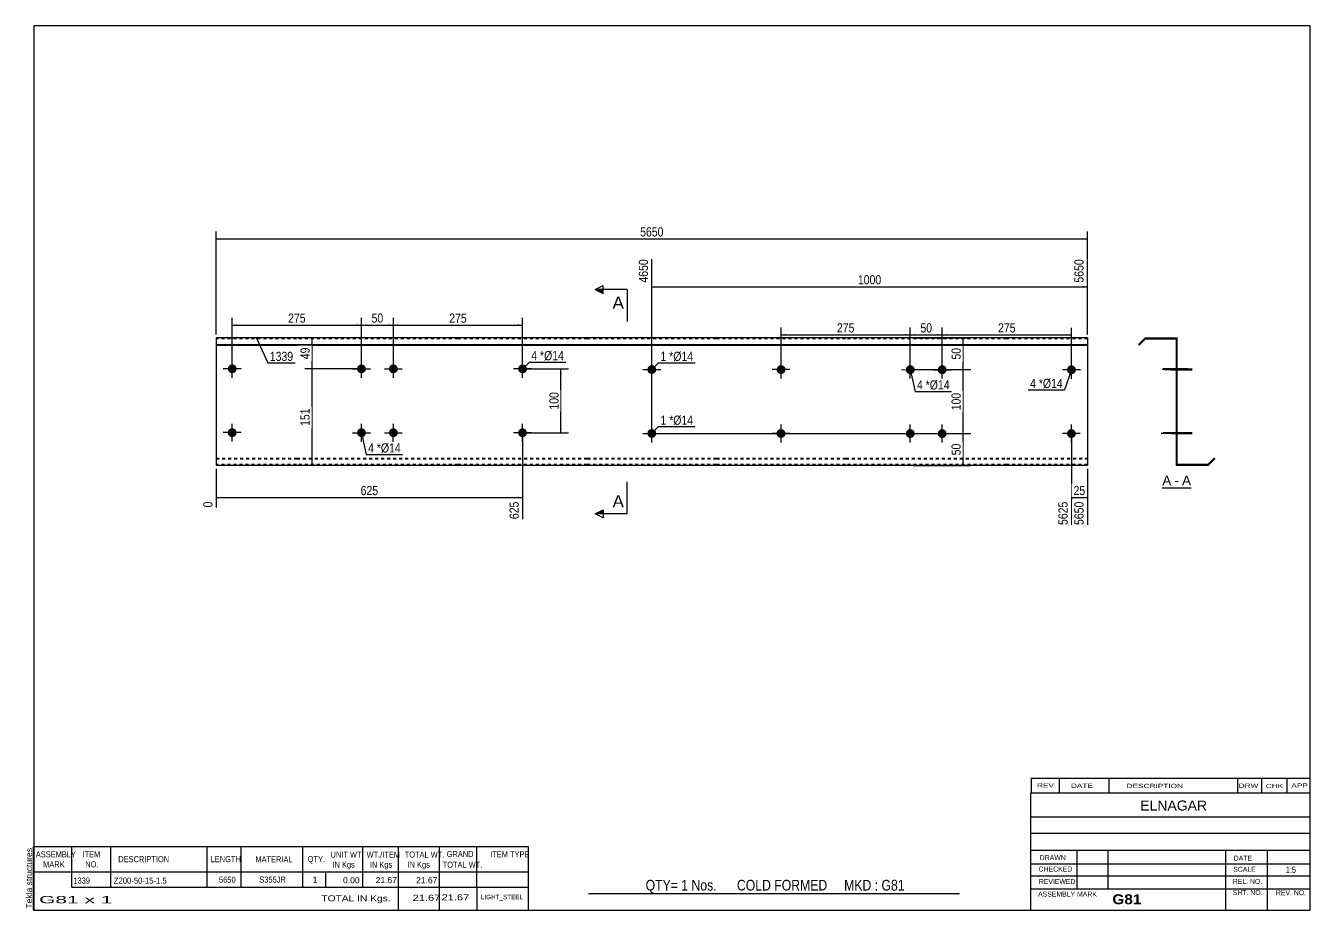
# Model space of a CAD drawing. Header units: millimetres. Extents: x -60 to 343, y -159 to 118.
import ezdxf

# ---------------------------------------------------------------- set-up
doc = ezdxf.new("R2010")
doc.units = ezdxf.units.MM
doc.linetypes.add('DXK_LINE_DOT1', pattern=[1.8814, 0.9407, -0.9407])
doc.styles.add('Arial', font='ARIAL.TTF', dxfattribs={"height": 0.2})
doc.styles.add('Arial Bold', font='ARIALBD.TTF', dxfattribs={"height": 0.2})
doc.styles.add('Arial Narrow', font='ARIALN.TTF', dxfattribs={"height": 0.2})

# ---------------------------------------------------------------- blocks, each defined once
blk = doc.blocks.new('Unknown-627006791-1681')
at = {"color": 5, "linetype": 'Continuous'}
for p, q in [((342.8, 117.75), (-57.2, 117.75)), ((-57.2, 117.75), (-57.2, -159.25)), ((342.8, -159.25), (342.8, 117.75)), ((-57.2, -159.25), (342.8, -159.25))]:
    blk.add_line(p, q, dxfattribs=at)
at = {"color": 174, "linetype": 'Continuous', "style": 'Arial'}
blk.add_text('Tekla structures', height=1.9102, rotation=90, dxfattribs=at).set_placement((-57.7, -158.75))
blk = doc.blocks.new('Unknown-627006791-12 - 1230')
at = {"color": 7, "linetype": 'Continuous'}
blk.add_line((296.4, -26.95), (305.43, -26.95), dxfattribs=at)
at = {"color": 0, "linetype": 'Continuous'}
blk.add_wipeout([(299.25, -26.2), (299.25, -23), (296.4, -23), (296.4, -26.2)], dxfattribs=at)
blk.add_wipeout([(301.63, -26.2), (301.63, -23), (300.21, -23), (300.21, -26.2)], dxfattribs=at)
at = {"color": 96, "linetype": 'Continuous', "style": 'Arial'}
blk.add_text('A', height=3.06, dxfattribs=at).set_placement((296.4, -26.2))
at = {"color": 0, "linetype": 'Continuous'}
blk.add_wipeout([(305.43, -26.2), (305.43, -23), (302.59, -23), (302.59, -26.2)], dxfattribs=at)
at = {"color": 96, "linetype": 'Continuous', "style": 'Arial'}
for s, p in [('A', (302.59, -26.2)), ('-', (300.21, -26.2))]:
    blk.add_text(s, height=3.06, dxfattribs=at).set_placement(p)
blk = doc.blocks.new('Bolt-627006791-1223 - 1203')
at = {"linetype": 'Continuous'}
for points in [[(216.06, 10.03, -1), (218.86, 10.03, -1)], [(226.06, 10.02, -1), (228.86, 10.02, -1)], [(216.05, -9.97, -1), (218.85, -9.97, -1)], [(226.05, -9.98, -1), (228.85, -9.98, -1)]]:
    blk.add_hatch(color=3, dxfattribs=at).paths.add_polyline_path(points)
at = {"color": 3, "linetype": 'Continuous'}
for p, q in [((217.46, 7.23), (217.46, 12.83)), ((227.46, 7.22), (227.46, 12.82)), ((214.66, 10.03), (220.26, 10.02)), ((224.66, 10.02), (230.26, 10.02)), ((217.45, -12.77), (217.45, -7.17)), ((227.45, -12.78), (227.45, -7.18)), ((214.65, -9.97), (220.25, -9.98)), ((224.65, -9.98), (230.25, -9.98))]:
    blk.add_line(p, q, dxfattribs=at)
blk = doc.blocks.new('Part-627006791-1218 - 1203')
at = {"color": 2, "linetype": 'Continuous'}
for p, q in [((0, 20), (0, -20)), ((25.19, 20), (0, 20)), ((0, 17.88), (25.19, 17.88)), ((0, 17.67), (25.19, 17.67)), ((75.68, 20), (25.29, 20)), ((25.29, 17.88), (75.68, 17.88)), ((25.29, 17.67), (75.68, 17.67)), ((116.17, 20), (75.78, 20)), ((75.78, 17.88), (116.17, 17.88)), ((75.78, 17.67), (116.17, 17.67)), ((156.67, 20), (116.27, 20)), ((116.27, 17.88), (156.67, 17.88)), ((116.27, 17.67), (156.67, 17.67)), ((197.16, 20), (156.77, 20)), ((156.77, 17.88), (197.16, 17.88)), ((156.77, 17.67), (197.16, 17.67)), ((247.65, 20), (197.26, 20)), ((197.26, 17.88), (247.65, 17.88)), ((197.26, 17.67), (247.65, 17.67)), ((272.95, 20), (247.75, 20)), ((247.75, 17.88), (272.95, 17.88)), ((247.75, 17.67), (272.95, 17.67)), ((272.95, 20), (272.94, -20)), ((25.19, -20), (0, -20)), ((75.68, -20), (25.29, -20)), ((116.17, -20), (75.78, -20)), ((156.67, -20), (116.27, -20)), ((197.16, -20), (156.77, -20)), ((247.65, -20), (197.26, -20)), ((272.94, -20), (247.75, -20))]:
    blk.add_line(p, q, dxfattribs=at)
at = {"color": 7, "linetype": 'DXK_LINE_DOT1'}
for p, q in [((25.19, 19.7), (0, 19.7)), ((75.68, 19.7), (25.29, 19.7)), ((116.17, 19.7), (75.78, 19.7)), ((156.67, 19.7), (116.27, 19.7)), ((197.16, 19.7), (156.77, 19.7)), ((247.65, 19.7), (197.26, 19.7)), ((272.95, 19.7), (247.75, 19.7)), ((0, -17.67), (25.19, -17.67)), ((0, -17.88), (25.19, -17.88)), ((25.19, -19.7), (0, -19.7)), ((25.29, -17.67), (75.68, -17.67)), ((25.29, -17.88), (75.68, -17.88)), ((75.68, -19.7), (25.29, -19.7)), ((75.78, -17.67), (116.17, -17.67)), ((75.78, -17.88), (116.17, -17.88)), ((116.17, -19.7), (75.78, -19.7)), ((116.27, -17.67), (156.67, -17.67)), ((116.27, -17.88), (156.67, -17.88)), ((156.67, -19.7), (116.27, -19.7)), ((156.77, -17.67), (197.16, -17.67)), ((156.77, -17.88), (197.16, -17.88)), ((197.16, -19.7), (156.77, -19.7)), ((197.26, -17.67), (247.65, -17.67)), ((197.26, -17.88), (247.65, -17.88)), ((247.65, -19.7), (197.26, -19.7)), ((247.75, -17.67), (272.94, -17.67)), ((247.75, -17.88), (272.94, -17.88)), ((272.94, -19.7), (247.75, -19.7))]:
    blk.add_line(p, q, dxfattribs=at)
blk = doc.blocks.new('Bolt-627006791-1219 - 1203')
at = {"linetype": 'Continuous'}
blk.add_hatch(color=3, dxfattribs=at).paths.add_polyline_path([(135.07, -9.94, -1), (137.87, -9.94, -1)])
at = {"color": 3, "linetype": 'Continuous'}
for p, q in [((136.47, -12.74), (136.47, -7.14)), ((133.67, -9.94), (139.27, -9.94))]:
    blk.add_line(p, q, dxfattribs=at)
blk = doc.blocks.new('Bolt-627006791-1220 - 1203')
at = {"linetype": 'Continuous'}
for points in [[(44.09, 10.28, -1), (46.89, 10.28, -1)], [(54.09, 10.28, -1), (56.89, 10.28, -1)], [(44.09, -9.72, -1), (46.89, -9.72, -1)], [(54.09, -9.72, -1), (56.89, -9.72, -1)]]:
    blk.add_hatch(color=3, dxfattribs=at).paths.add_polyline_path(points)
at = {"color": 3, "linetype": 'Continuous'}
for p, q in [((45.49, 7.48), (45.49, 13.08)), ((55.49, 7.48), (55.49, 13.08)), ((42.69, 10.29), (48.29, 10.28)), ((52.69, 10.28), (58.29, 10.28)), ((45.48, -12.52), (45.49, -6.92)), ((55.48, -12.52), (55.49, -6.92)), ((42.69, -9.71), (48.29, -9.72)), ((52.69, -9.72), (58.29, -9.72))]:
    blk.add_line(p, q, dxfattribs=at)
blk = doc.blocks.new('Bolt-627006791-1221 - 1203')
at = {"linetype": 'Continuous'}
for points in [[(3.6, 10.3, -1), (6.4, 10.3, -1)], [(94.58, 10.27, -1), (97.38, 10.27, -1)]]:
    blk.add_hatch(color=3, dxfattribs=at).paths.add_polyline_path(points)
at = {"color": 3, "linetype": 'Continuous'}
for p, q in [((5, 7.5), (5, 13.1)), ((95.98, 7.47), (95.98, 13.07)), ((7.8, 10.3), (2.2, 10.3)), ((98.78, 10.27), (93.18, 10.27))]:
    blk.add_line(p, q, dxfattribs=at)
blk = doc.blocks.new('Bolt-627006791-1222 - 1203')
at = {"linetype": 'Continuous'}
for points in [[(3.59, -9.7, -1), (6.39, -9.7, -1)], [(94.57, -9.73, -1), (97.37, -9.73, -1)]]:
    blk.add_hatch(color=3, dxfattribs=at).paths.add_polyline_path(points)
at = {"color": 3, "linetype": 'Continuous'}
for p, q in [((4.99, -12.5), (4.99, -6.9)), ((95.97, -12.53), (95.97, -6.93)), ((7.79, -9.7), (2.19, -9.7)), ((98.77, -9.73), (93.17, -9.73))]:
    blk.add_line(p, q, dxfattribs=at)
blk = doc.blocks.new('Bolt-627006791-1224 - 1203')
at = {"linetype": 'Continuous'}
blk.add_hatch(color=3, dxfattribs=at).paths.add_polyline_path([(135.07, 10.06, -1), (137.87, 10.06, -1)])
at = {"color": 3, "linetype": 'Continuous'}
for p, q in [((136.47, 7.26), (136.47, 12.86)), ((133.67, 10.06), (139.27, 10.06))]:
    blk.add_line(p, q, dxfattribs=at)
blk = doc.blocks.new('Bolt-627006791-1225 - 1203')
at = {"linetype": 'Continuous'}
for points in [[(175.56, 10.04, -1), (178.36, 10.04, -1)], [(266.55, 10.01, -1), (269.35, 10.01, -1)]]:
    blk.add_hatch(color=3, dxfattribs=at).paths.add_polyline_path(points)
at = {"color": 3, "linetype": 'Continuous'}
for p, q in [((176.96, 7.24), (176.97, 12.84)), ((267.94, 7.21), (267.95, 12.81)), ((179.76, 10.04), (174.16, 10.04)), ((270.75, 10.01), (265.15, 10.01))]:
    blk.add_line(p, q, dxfattribs=at)
blk = doc.blocks.new('Bolt-627006791-1226 - 1203')
at = {"linetype": 'Continuous'}
for points in [[(175.56, -9.96, -1), (178.36, -9.96, -1)], [(266.54, -9.99, -1), (269.34, -9.99, -1)]]:
    blk.add_hatch(color=3, dxfattribs=at).paths.add_polyline_path(points)
at = {"color": 3, "linetype": 'Continuous'}
for p, q in [((176.96, -12.76), (176.96, -7.16)), ((267.94, -12.79), (267.94, -7.19)), ((179.76, -9.96), (174.16, -9.96)), ((270.74, -9.99), (265.14, -9.99))]:
    blk.add_line(p, q, dxfattribs=at)
blk = doc.blocks.new('Part-627006791-1232 - 1230')
at = {"color": 2, "linetype": 'Continuous'}
for p, q in [((291.07, 20), (288.95, 17.88)), ((288.95, 17.88), (289.16, 17.67)), ((289.16, 17.67), (291.19, 19.7)), ((291.07, 20), (301.07, 20)), ((291.19, 19.7), (300.77, 19.7)), ((300.77, 19.7), (300.77, -20)), ((301.07, -19.7), (301.07, 20)), ((310.77, -20), (300.77, -20)), ((310.65, -19.7), (301.07, -19.7)), ((312.68, -17.67), (310.65, -19.7)), ((310.77, -20), (312.89, -17.88)), ((312.89, -17.88), (312.68, -17.67))]:
    blk.add_line(p, q, dxfattribs=at)
blk = doc.blocks.new('Bolt-627006791-1233 - 1230')
at = {"linetype": 'Continuous'}
blk.add_hatch(color=3, dxfattribs=at).paths.add_polyline_path([(300.77, -8.54), (300.77, -11.34), (301.07, -11.34), (301.07, -8.54)])
at = {"color": 3, "linetype": 'Continuous'}
for p, q in [((302.67, -9.94), (296.07, -9.94)), ((301.07, -8.54), (300.77, -8.54)), ((301.07, -11.34), (300.77, -11.34))]:
    blk.add_line(p, q, dxfattribs=at)
blk = doc.blocks.new('Bolt-627006791-1234 - 1230')
at = {"linetype": 'Continuous'}
for points in [[(300.77, 11.68), (300.77, 8.88), (301.07, 8.88), (301.07, 11.68)], [(300.77, 11.68), (300.77, 8.88), (301.07, 8.88), (301.07, 11.68)], [(300.77, -8.32), (300.77, -11.12), (301.07, -11.12), (301.07, -8.32)], [(300.77, -8.32), (300.77, -11.12), (301.07, -11.12), (301.07, -8.32)]]:
    blk.add_hatch(color=3, dxfattribs=at).paths.add_polyline_path(points)
at = {"color": 3, "linetype": 'Continuous'}
for p, q in [((304.27, 10.28), (296.67, 10.28)), ((304.27, 10.28), (296.67, 10.28)), ((301.07, 11.68), (300.77, 11.68)), ((301.07, 11.68), (300.77, 11.68)), ((301.07, 8.88), (300.77, 8.88)), ((301.07, 8.88), (300.77, 8.88)), ((304.27, -9.72), (296.67, -9.72)), ((304.27, -9.72), (296.67, -9.72)), ((301.07, -8.32), (300.77, -8.32)), ((301.07, -8.32), (300.77, -8.32)), ((301.07, -11.12), (300.77, -11.12)), ((301.07, -11.12), (300.77, -11.12))]:
    blk.add_line(p, q, dxfattribs=at)
blk = doc.blocks.new('Bolt-627006791-1235 - 1230')
at = {"linetype": 'Continuous'}
for points in [[(300.77, 11.7), (300.77, 8.9), (301.07, 8.9), (301.07, 11.7)], [(300.77, 11.67), (300.77, 8.87), (301.07, 8.87), (301.07, 11.67)]]:
    blk.add_hatch(color=3, dxfattribs=at).paths.add_polyline_path(points)
at = {"color": 3, "linetype": 'Continuous'}
for p, q in [((299.17, 10.3), (305.77, 10.3)), ((299.17, 10.27), (305.77, 10.27)), ((300.77, 11.7), (301.07, 11.7)), ((300.77, 11.67), (301.07, 11.67)), ((300.77, 8.9), (301.07, 8.9)), ((300.77, 8.87), (301.07, 8.87))]:
    blk.add_line(p, q, dxfattribs=at)
blk = doc.blocks.new('Bolt-627006791-1236 - 1230')
at = {"linetype": 'Continuous'}
for points in [[(300.77, -8.3), (300.77, -11.1), (301.07, -11.1), (301.07, -8.3)], [(300.77, -8.33), (300.77, -11.13), (301.07, -11.13), (301.07, -8.33)]]:
    blk.add_hatch(color=3, dxfattribs=at).paths.add_polyline_path(points)
at = {"color": 3, "linetype": 'Continuous'}
for p, q in [((299.17, -9.7), (305.77, -9.7)), ((299.17, -9.73), (305.77, -9.73)), ((300.77, -8.3), (301.07, -8.3)), ((300.77, -8.33), (301.07, -8.33)), ((300.77, -11.1), (301.07, -11.1)), ((300.77, -11.13), (301.07, -11.13))]:
    blk.add_line(p, q, dxfattribs=at)
blk = doc.blocks.new('Bolt-627006791-1237 - 1230')
at = {"linetype": 'Continuous'}
for points in [[(300.77, 11.43), (300.77, 8.63), (301.07, 8.63), (301.07, 11.43)], [(300.77, 11.42), (300.77, 8.62), (301.07, 8.62), (301.07, 11.42)], [(300.77, -8.57), (300.77, -11.37), (301.07, -11.37), (301.07, -8.57)], [(300.77, -8.58), (300.77, -11.38), (301.07, -11.38), (301.07, -8.58)]]:
    blk.add_hatch(color=3, dxfattribs=at).paths.add_polyline_path(points)
at = {"color": 3, "linetype": 'Continuous'}
for p, q in [((303.67, 10.03), (297.07, 10.03)), ((303.67, 10.02), (297.07, 10.02)), ((301.07, 11.43), (300.77, 11.43)), ((301.07, 11.42), (300.77, 11.42)), ((301.07, 8.63), (300.77, 8.63)), ((301.07, 8.62), (300.77, 8.62)), ((303.67, -9.97), (297.07, -9.97)), ((303.67, -9.98), (297.07, -9.98)), ((301.07, -8.57), (300.77, -8.57)), ((301.07, -8.58), (300.77, -8.58)), ((301.07, -11.37), (300.77, -11.37)), ((301.07, -11.38), (300.77, -11.38))]:
    blk.add_line(p, q, dxfattribs=at)
blk = doc.blocks.new('Bolt-627006791-1238 - 1230')
at = {"linetype": 'Continuous'}
blk.add_hatch(color=3, dxfattribs=at).paths.add_polyline_path([(300.77, 11.46), (300.77, 8.66), (301.07, 8.66), (301.07, 11.46)])
at = {"color": 3, "linetype": 'Continuous'}
for p, q in [((302.97, 10.06), (296.37, 10.06)), ((301.07, 11.46), (300.77, 11.46)), ((301.07, 8.66), (300.77, 8.66))]:
    blk.add_line(p, q, dxfattribs=at)
blk = doc.blocks.new('Bolt-627006791-1239 - 1230')
at = {"linetype": 'Continuous'}
for points in [[(300.77, 11.44), (300.77, 8.64), (301.07, 8.64), (301.07, 11.44)], [(300.77, 11.41), (300.77, 8.61), (301.07, 8.61), (301.07, 11.41)]]:
    blk.add_hatch(color=3, dxfattribs=at).paths.add_polyline_path(points)
at = {"color": 3, "linetype": 'Continuous'}
for p, q in [((299.17, 10.04), (305.77, 10.04)), ((299.17, 10.01), (305.77, 10.01)), ((300.77, 11.44), (301.07, 11.44)), ((300.77, 11.41), (301.07, 11.41)), ((300.77, 8.64), (301.07, 8.64)), ((300.77, 8.61), (301.07, 8.61))]:
    blk.add_line(p, q, dxfattribs=at)
blk = doc.blocks.new('Bolt-627006791-1240 - 1230')
at = {"linetype": 'Continuous'}
for points in [[(300.77, -8.56), (300.77, -11.36), (301.07, -11.36), (301.07, -8.56)], [(300.77, -8.59), (300.77, -11.39), (301.07, -11.39), (301.07, -8.59)]]:
    blk.add_hatch(color=3, dxfattribs=at).paths.add_polyline_path(points)
at = {"color": 3, "linetype": 'Continuous'}
for p, q in [((299.17, -9.96), (305.77, -9.96)), ((299.17, -9.99), (305.77, -9.99)), ((300.77, -8.56), (301.07, -8.56)), ((300.77, -8.59), (301.07, -8.59)), ((300.77, -11.36), (301.07, -11.36)), ((300.77, -11.39), (301.07, -11.39))]:
    blk.add_line(p, q, dxfattribs=at)
blk = doc.blocks.new('StraightDimension-627006791-1281 - 1203')
at = {"linetype": 'Continuous'}
for points in [[(29.75, 8.78), (30, 10.28), (30.25, 8.78)], [(30.25, -18.5), (30, -20), (29.75, -18.5)]]:
    blk.add_hatch(color=7, dxfattribs=at).paths.add_polyline_path(points)
at = {"color": 7, "linetype": 'Continuous'}
for p, q in [((44.49, 10.28), (27.75, 10.28)), ((30, -20), (30, 10.28)), ((44.49, -20), (27.75, -20))]:
    blk.add_line(p, q, dxfattribs=at)
at = {"color": 0}
blk.add_wipeout([(29.85, -1.52), (25.65, -1.52), (25.65, -8.2), (29.85, -8.2)], dxfattribs=at)
at = {"color": 3, "style": 'Arial Narrow'}
blk.add_text('151', height=2.863, rotation=90.0002, dxfattribs=at).set_placement((29.25, -7.6))
blk = doc.blocks.new('StraightDimension-627006791-1251 - 1203')
at = {"linetype": 'Continuous'}
blk.add_hatch(color=7, dxfattribs=at).paths.add_polyline_path([(271.45, -29.75), (272.95, -30), (271.45, -30.25)])
at = {"color": 7, "linetype": 'Continuous'}
for p, q in [((267.94, -10.99), (267.94, -38.61)), ((272.95, -21), (272.95, -38.61)), ((267.94, -30), (272.95, -30))]:
    blk.add_line(p, q, dxfattribs=at)
at = {"color": 0}
blk.add_wipeout([(272.87, -29.85), (272.87, -25.65), (268.02, -25.65), (268.02, -29.85)], dxfattribs=at)
at = {"color": 0, "linetype": 'Continuous'}
blk.add_wipeout([(272.35, -30.7), (268.15, -30.7), (268.15, -39.21), (272.35, -39.21)], dxfattribs=at)
blk.add_wipeout([(267.34, -30.7), (263.14, -30.7), (263.14, -39.21), (267.34, -39.21)], dxfattribs=at)
at = {"color": 3, "style": 'Arial Narrow'}
blk.add_text('25', height=2.863, dxfattribs=at).set_placement((268.62, -29.25))
at = {"color": 3, "linetype": 'Continuous', "style": 'Arial Narrow'}
for s, p in [('5625', (266.74, -38.61)), ('5650', (271.75, -38.61))]:
    blk.add_text(s, height=2.863, rotation=90.0002, dxfattribs=at).set_placement(p)
blk = doc.blocks.new('StraightDimension-627006791-1257 - 1203')
at = {"linetype": 'Continuous'}
blk.add_hatch(color=7, dxfattribs=at).paths.add_polyline_path([(94.47, -29.75), (95.97, -30), (94.47, -30.25)])
at = {"color": 7, "linetype": 'Continuous'}
for p, q in [((95.97, -10.73), (95.97, -36.78)), ((0, -21), (0, -33.13)), ((0, -30), (95.97, -30))]:
    blk.add_line(p, q, dxfattribs=at)
at = {"color": 0}
blk.add_wipeout([(51.33, -29.85), (51.33, -25.65), (44.64, -25.65), (44.64, -29.85)], dxfattribs=at)
at = {"color": 0, "linetype": 'Continuous'}
for points in [[(-0.6, -30.7), (-4.8, -30.7), (-4.8, -33.73), (-0.6, -33.73)], [(95.37, -30.7), (91.17, -30.7), (91.17, -37.38), (95.37, -37.38)]]:
    blk.add_wipeout(points, dxfattribs=at)
at = {"color": 3, "style": 'Arial Narrow'}
blk.add_text('625', height=2.863, dxfattribs=at).set_placement((45.24, -29.25))
at = {"color": 3, "linetype": 'Continuous', "style": 'Arial Narrow'}
for s, height, p in [('0', 2.86, (-1.2, -33.13)), ('625', 2.863, (94.77, -36.78))]:
    blk.add_text(s, height=height, rotation=90.0002, dxfattribs=at).set_placement(p)
blk = doc.blocks.new('StraightDimension-627006791-1262 - 1203')
at = {"linetype": 'Continuous'}
blk.add_hatch(color=7, dxfattribs=at).paths.add_polyline_path([(271.45, 36.25), (272.95, 36), (271.45, 35.75)])
at = {"color": 7, "linetype": 'Continuous'}
for p, q in [((136.47, -8.94), (136.47, 44.61)), ((272.95, 21), (272.95, 44.61)), ((136.47, 36), (272.95, 36))]:
    blk.add_line(p, q, dxfattribs=at)
at = {"color": 0, "linetype": 'Continuous'}
for points in [[(135.87, 45.21), (131.67, 45.21), (131.67, 36.7), (135.87, 36.7)], [(272.35, 45.21), (268.15, 45.21), (268.15, 36.7), (272.35, 36.7)]]:
    blk.add_wipeout(points, dxfattribs=at)
at = {"color": 0}
blk.add_wipeout([(208.96, 36.15), (208.96, 40.35), (200.45, 40.35), (200.45, 36.15)], dxfattribs=at)
at = {"color": 3, "linetype": 'Continuous', "style": 'Arial Narrow'}
for s, p in [('4650', (135.27, 37.3)), ('5650', (271.75, 37.3))]:
    blk.add_text(s, height=2.863, rotation=90.0002, dxfattribs=at).set_placement(p)
at = {"color": 3, "style": 'Arial Narrow'}
blk.add_text('1000', height=2.863, dxfattribs=at).set_placement((201.05, 36.75))
blk = doc.blocks.new('StraightDimension-627006791-1268 - 1203')
at = {"linetype": 'Continuous'}
for points in [[(233.75, 18.5), (234, 20), (234.25, 18.5)], [(234.25, 11.53), (234, 10.03), (233.75, 11.53)]]:
    blk.add_hatch(color=7, dxfattribs=at).paths.add_polyline_path(points)
at = {"color": 7, "linetype": 'Continuous'}
for p, q in [((218.46, 20), (236.4, 20)), ((234, 10.03), (234, 20)), ((218.46, 10.03), (236.4, 10.03))]:
    blk.add_line(p, q, dxfattribs=at)
at = {"color": 0}
blk.add_wipeout([(233.85, 17.44), (229.65, 17.44), (229.65, 12.58), (233.85, 12.58)], dxfattribs=at)
at = {"color": 3, "style": 'Arial Narrow'}
blk.add_text('50', height=2.863, rotation=90.0002, dxfattribs=at).set_placement((233.25, 13.18))
blk = doc.blocks.new('StraightDimension-627006791-1326 - 1203')
at = {"linetype": 'Continuous'}
for points in [[(1.5, 50.75), (0, 51), (1.5, 51.25)], [(271.45, 51.25), (272.95, 51), (271.45, 50.75)]]:
    blk.add_hatch(color=7, dxfattribs=at).paths.add_polyline_path(points)
at = {"color": 7, "linetype": 'Continuous'}
for p, q in [((0, 21), (0, 53.25)), ((272.95, 21), (272.95, 53.25)), ((0, 51), (272.95, 51))]:
    blk.add_line(p, q, dxfattribs=at)
at = {"color": 0}
blk.add_wipeout([(140.73, 51.15), (140.73, 55.35), (132.22, 55.35), (132.22, 51.15)], dxfattribs=at)
at = {"color": 3, "style": 'Arial Narrow'}
blk.add_text('5650', height=2.863, dxfattribs=at).set_placement((132.82, 51.75))
blk = doc.blocks.new('StraightDimension-627006791-1269 - 1203')
at = {"linetype": 'Continuous'}
for points in [[(233.75, 8.53), (234, 10.03), (234.25, 8.53)], [(234.25, -8.44), (234, -9.94), (233.75, -8.44)]]:
    blk.add_hatch(color=7, dxfattribs=at).paths.add_polyline_path(points)
at = {"color": 7, "linetype": 'Continuous'}
for p, q in [((218.46, 10.03), (236.4, 10.03)), ((234, -9.94), (234, 10.03)), ((137.47, -9.94), (236.4, -9.94))]:
    blk.add_line(p, q, dxfattribs=at)
at = {"color": 0}
blk.add_wipeout([(233.85, 3.38), (229.65, 3.38), (229.65, -3.3), (233.85, -3.3)], dxfattribs=at)
at = {"color": 3, "style": 'Arial Narrow'}
blk.add_text('100', height=2.863, rotation=90.0002, dxfattribs=at).set_placement((233.25, -2.7))
blk = doc.blocks.new('StraightDimension-627006791-1270 - 1203')
at = {"linetype": 'Continuous'}
for points in [[(233.75, -11.44), (234, -9.94), (234.25, -11.44)], [(234.25, -18.5), (234, -20), (233.75, -18.5)]]:
    blk.add_hatch(color=7, dxfattribs=at).paths.add_polyline_path(points)
at = {"color": 7, "linetype": 'Continuous'}
for p, q in [((137.47, -9.94), (236.4, -9.94)), ((234, -20), (234, -9.94)), ((218.46, -20), (236.4, -20))]:
    blk.add_line(p, q, dxfattribs=at)
at = {"color": 0}
blk.add_wipeout([(233.85, -12.54), (229.65, -12.54), (229.65, -17.4), (233.85, -17.4)], dxfattribs=at)
at = {"color": 3, "style": 'Arial Narrow'}
blk.add_text('50', height=2.863, rotation=90.0002, dxfattribs=at).set_placement((233.25, -16.8))
blk = doc.blocks.new('StraightDimension-627006791-1280 - 1203')
at = {"linetype": 'Continuous'}
for points in [[(29.75, 18.5), (30, 20), (30.25, 18.5)], [(30.25, 11.78), (30, 10.28), (29.75, 11.78)]]:
    blk.add_hatch(color=7, dxfattribs=at).paths.add_polyline_path(points)
at = {"color": 7, "linetype": 'Continuous'}
for p, q in [((44.49, 20), (27.75, 20)), ((30, 10.28), (30, 20)), ((44.49, 10.28), (27.75, 10.28))]:
    blk.add_line(p, q, dxfattribs=at)
at = {"color": 0}
blk.add_wipeout([(29.85, 17.57), (25.65, 17.57), (25.65, 12.71), (29.85, 12.71)], dxfattribs=at)
at = {"color": 3, "style": 'Arial Narrow'}
blk.add_text('49', height=2.863, rotation=90.0002, dxfattribs=at).set_placement((29.25, 13.31))
blk = doc.blocks.new('StraightDimension-627006791-1288 - 1203')
at = {"linetype": 'Continuous'}
for points in [[(107.75, 8.76), (108, 10.26), (108.25, 8.76)], [(108.25, -8.24), (108, -9.74), (107.75, -8.24)]]:
    blk.add_hatch(color=7, dxfattribs=at).paths.add_polyline_path(points)
at = {"color": 7, "linetype": 'Continuous'}
for p, q in [((96.98, 10.27), (110.4, 10.26)), ((108, -9.74), (108, 10.26)), ((96.97, -9.73), (110.4, -9.74))]:
    blk.add_line(p, q, dxfattribs=at)
at = {"color": 0}
blk.add_wipeout([(107.85, 3.61), (103.65, 3.61), (103.65, -3.08), (107.85, -3.08)], dxfattribs=at)
at = {"color": 3, "style": 'Arial Narrow'}
blk.add_text('100', height=2.863, rotation=89.983, dxfattribs=at).set_placement((107.25, -2.48))
blk = doc.blocks.new('StraightDimension-627006791-1294 - 1203')
at = {"linetype": 'Continuous'}
for points in [[(56.99, 23.74), (55.49, 23.99), (56.99, 24.24)], [(94.48, 24.23), (95.98, 23.98), (94.48, 23.73)]]:
    blk.add_hatch(color=7, dxfattribs=at).paths.add_polyline_path(points)
at = {"color": 7, "linetype": 'Continuous'}
for p, q in [((55.49, 11.28), (55.49, 26.24)), ((95.98, 11.27), (95.98, 26.23)), ((55.49, 23.99), (95.98, 23.98))]:
    blk.add_line(p, q, dxfattribs=at)
at = {"color": 0}
blk.add_wipeout([(79.08, 24.13), (79.08, 28.33), (72.4, 28.33), (72.4, 24.13)], dxfattribs=at)
at = {"color": 3, "style": 'Arial Narrow'}
blk.add_text('275', height=2.863, rotation=-0.0172, dxfattribs=at).set_placement((73, 24.73))
blk = doc.blocks.new('StraightDimension-627006791-1295 - 1203')
at = {"linetype": 'Continuous'}
for points in [[(46.99, 23.74), (45.49, 23.99), (46.99, 24.24)], [(53.99, 24.24), (55.49, 23.99), (53.99, 23.74)]]:
    blk.add_hatch(color=7, dxfattribs=at).paths.add_polyline_path(points)
at = {"color": 7, "linetype": 'Continuous'}
for p, q in [((45.49, 11.28), (45.49, 26.24)), ((55.49, 11.28), (55.49, 26.24)), ((45.49, 23.99), (55.49, 23.99))]:
    blk.add_line(p, q, dxfattribs=at)
at = {"color": 0}
blk.add_wipeout([(52.92, 24.14), (52.92, 28.34), (48.07, 28.34), (48.07, 24.14)], dxfattribs=at)
at = {"color": 3, "style": 'Arial Narrow'}
blk.add_text('50', height=2.863, rotation=-0.0172, dxfattribs=at).set_placement((48.67, 24.74))
blk = doc.blocks.new('StraightDimension-627006791-1296 - 1203')
at = {"linetype": 'Continuous'}
for points in [[(6.5, 23.75), (5, 24), (6.5, 24.25)], [(43.99, 24.24), (45.49, 23.99), (43.99, 23.74)]]:
    blk.add_hatch(color=7, dxfattribs=at).paths.add_polyline_path(points)
at = {"color": 7, "linetype": 'Continuous'}
for p, q in [((5, 11.3), (5, 26.25)), ((45.49, 11.28), (45.49, 26.24)), ((5, 24), (45.49, 23.99))]:
    blk.add_line(p, q, dxfattribs=at)
at = {"color": 0}
blk.add_wipeout([(28.59, 24.14), (28.59, 28.34), (21.91, 28.34), (21.91, 24.14)], dxfattribs=at)
at = {"color": 3, "style": 'Arial Narrow'}
blk.add_text('275', height=2.863, rotation=-0.0172, dxfattribs=at).set_placement((22.51, 24.74))
blk = doc.blocks.new('StraightDimension-627006791-1310 - 1203')
at = {"linetype": 'Continuous'}
for points in [[(228.96, 20.69), (227.46, 20.94), (228.96, 21.19)], [(266.45, 21.18), (267.95, 20.93), (266.45, 20.68)]]:
    blk.add_hatch(color=7, dxfattribs=at).paths.add_polyline_path(points)
at = {"color": 7, "linetype": 'Continuous'}
for p, q in [((227.46, 11.02), (227.46, 23.19)), ((227.46, 20.94), (267.95, 20.93)), ((267.95, 11.01), (267.95, 23.18))]:
    blk.add_line(p, q, dxfattribs=at)
at = {"color": 0}
blk.add_wipeout([(251.05, 21.08), (251.05, 25.28), (244.36, 25.29), (244.36, 21.09)], dxfattribs=at)
at = {"color": 3, "style": 'Arial Narrow'}
blk.add_text('275', height=2.863, rotation=-0.0172, dxfattribs=at).set_placement((244.96, 21.69))
blk = doc.blocks.new('StraightDimension-627006791-1311 - 1203')
at = {"linetype": 'Continuous'}
for points in [[(218.96, 20.69), (217.46, 20.94), (218.96, 21.19)], [(225.96, 21.19), (227.46, 20.94), (225.96, 20.69)]]:
    blk.add_hatch(color=7, dxfattribs=at).paths.add_polyline_path(points)
at = {"color": 7, "linetype": 'Continuous'}
for p, q in [((217.46, 11.03), (217.46, 23.19)), ((217.46, 20.94), (227.46, 20.94)), ((227.46, 11.02), (227.46, 23.19))]:
    blk.add_line(p, q, dxfattribs=at)
at = {"color": 0}
blk.add_wipeout([(224.89, 21.09), (224.89, 25.29), (220.03, 25.29), (220.03, 21.09)], dxfattribs=at)
at = {"color": 3, "style": 'Arial Narrow'}
blk.add_text('50', height=2.863, rotation=-0.0172, dxfattribs=at).set_placement((220.63, 21.69))
blk = doc.blocks.new('StraightDimension-627006791-1312 - 1203')
at = {"linetype": 'Continuous'}
for points in [[(178.47, 20.7), (176.97, 20.95), (178.47, 21.2)], [(215.96, 21.19), (217.46, 20.94), (215.96, 20.69)]]:
    blk.add_hatch(color=7, dxfattribs=at).paths.add_polyline_path(points)
at = {"color": 7, "linetype": 'Continuous'}
for p, q in [((176.96, 11.04), (176.97, 23.2)), ((176.97, 20.95), (217.46, 20.94)), ((217.46, 11.03), (217.46, 23.19))]:
    blk.add_line(p, q, dxfattribs=at)
at = {"color": 0}
blk.add_wipeout([(200.56, 21.1), (200.56, 25.3), (193.87, 25.3), (193.87, 21.1)], dxfattribs=at)
at = {"color": 3, "style": 'Arial Narrow'}
blk.add_text('275', height=2.863, rotation=-0.0172, dxfattribs=at).set_placement((194.47, 21.7))
blk = doc.blocks.new('CBS_BOM-627006791-1707')
at = {"color": 7, "linetype": 'Continuous'}
for p, q in [((-57.23, -147.28), (-57.23, -139.28)), ((-57.23, -139.28), (97.69, -139.28)), ((-45.23, -147.28), (-45.23, -139.28)), ((-33.04, -147.28), (-33.04, -139.28)), ((-2.88, -147.28), (-2.88, -139.28)), ((7.8, -147.28), (7.8, -139.28)), ((27.12, -147.28), (27.12, -139.28)), ((45.92, -147.28), (45.92, -139.28)), ((57.13, -147.28), (57.13, -139.28)), ((69.92, -147.28), (69.92, -139.28)), ((81.67, -147.28), (81.67, -139.28)), ((97.69, -139.29), (97.69, -147.27)), ((-57.23, -147.28), (97.69, -147.28)), ((-57.23, -152.08), (-57.23, -147.28)), ((-45.23, -152.08), (-45.23, -147.28)), ((-33.04, -152.08), (-33.04, -147.28)), ((-2.88, -152.08), (-2.88, -147.28)), ((7.8, -152.08), (7.8, -147.28)), ((27.12, -152.08), (27.12, -147.28)), ((34.38, -152.08), (34.38, -147.28)), ((45.92, -152.08), (45.92, -147.28)), ((57.13, -152.08), (57.13, -147.28)), ((69.92, -152.08), (69.92, -147.28)), ((81.69, -152.08), (81.69, -147.28)), ((97.69, -147.28), (97.69, -152.08)), ((-57.23, -159.28), (-57.23, -152.1)), ((-45.23, -152.08), (97.69, -152.08)), ((57.13, -159.28), (57.13, -152.1)), ((69.92, -159.28), (69.92, -152.1)), ((81.73, -159.28), (81.73, -152.1)), ((97.69, -152.08), (97.69, -159.28)), ((-57.23, -159.28), (97.69, -159.28))]:
    blk.add_line(p, q, dxfattribs=at)
at = {"color": 3, "linetype": 'Continuous', "style": 'Arial'}
for s, height, width, p in [('ASSEMBLY', 1.91, 0.7, (-56.55, -142.71)), ('ITEM', 1.91, 0.8, (-41.9, -142.71)), ('UNIT WT.', 1.91, 0.7, (35.81, -142.78)), ('WT./ITEM', 1.91, 0.7, (47.1, -142.78)), ('TOTAL WT.', 1.91, 0.7, (59.04, -142.78)), ('GRAND', 1.91, 0.8, (72.19, -142.62)), ('ITEM TYPE', 1.91, 0.7, (85.83, -142.7)), ('MARK', 1.91, 0.8, (-54.23, -145.84)), ('NO.', 1.91, 0.8, (-41.05, -145.84)), ('DESCRIPTION', 1.9102, 0.8, (-30.72, -144.21)), ('LENGTH', 1.91, 0.7, (-1.77, -144.21)), ('MATERIAL', 1.91, 0.8, (12.25, -144.26)), ('QTY.', 1.91, 0.8, (28.64, -144.18)), ('IN Kgs', 1.91, 0.8, (36.39, -145.92)), ('IN Kgs', 1.91, 0.8, (48.14, -145.92)), ('IN Kgs', 1.91, 0.8, (59.93, -145.92)), ('TOTAL WT.', 1.91, 0.7, (70.93, -145.96))]:
    blk.add_text(s, height=height, dxfattribs=dict(at, width=width)).set_placement(p)
at = {"color": 7, "linetype": 'Continuous', "style": 'Arial'}
for s, height, width, p in [('5650', 1.91, 0.85, (0.84, -150.65)), ('S355JR', 1.91, 0.8, (13.49, -150.62)), ('1339', 1.91, 0.8, (-44.77, -150.93)), ('Z200-50-15-1.5', 1.9102, 0.9, (-32.1, -150.93))]:
    blk.add_text(s, height=height, dxfattribs=dict(at, width=width)).set_placement(p)
for s, p in [('1', (30.21, -150.62)), ('0.00', (39.72, -150.81)), ('21.67', (49.94, -150.78)), ('21.67', (62.61, -150.81))]:
    blk.add_text(s, height=1.91, dxfattribs=at).set_placement(p)
at = {"color": 6, "linetype": 'Continuous', "style": 'Arial'}
for s, height, width, p in [('G81 x 1', 2.292, 2.05, (-55.51, -157.09)), ('TOTAL IN Kgs.', 1.9102, 1.2, (32.93, -156.48)), ('21.67', 1.91, 1.3, (61.52, -156.33)), ('21.67', 1.91, 1.3, (70.59, -156.17))]:
    blk.add_text(s, height=height, dxfattribs=dict(at, width=width)).set_placement(p)
blk.add_text('LIGHT_STEEL', height=1.4135, dxfattribs=at).set_placement((82.94, -155.83))
blk = doc.blocks.new('CBS_CALLOFF-627006791-1708')
at = {"color": 7, "linetype": 'Continuous'}
blk.add_line((116.68, -153.98), (232.91, -154), dxfattribs=at)
at = {"color": 3, "linetype": 'Continuous', "style": 'Arial Narrow'}
blk.add_text('QTY= 1 Nos.      COLD FORMED     MKD : G81', height=3.3405, dxfattribs=at).set_placement((134.54, -153.09))
blk = doc.blocks.new('CBS_NAME_BLOG-627006791-1709')
at = {"color": 7, "linetype": 'Continuous'}
for p, q in [((255.21, -122.5), (342.73, -122.5)), ((255.21, -159.21), (255.21, -122.5)), ((255.21, -130.04), (342.73, -130.04)), ((255.28, -135.09), (342.8, -135.09)), ((255.21, -140.46), (342.73, -140.46)), ((269.73, -152.57), (269.73, -140.47)), ((279.42, -152.54), (279.42, -140.47)), ((316.33, -159.21), (316.33, -140.48)), ((329.38, -159.21), (329.38, -140.47)), ((255.22, -144.76), (342.8, -144.74)), ((255.21, -148.51), (342.73, -148.51)), ((255.21, -152.55), (342.73, -152.55)), ((255.21, -159.25), (342.8, -159.25))]:
    blk.add_line(p, q, dxfattribs=at)
at = {"color": 3, "linetype": 'Continuous', "style": 'Arial'}
blk.add_text('ELNAGAR', height=3.133, dxfattribs=at).set_placement((289.53, -128.03))
at = {"color": 3, "linetype": 'Continuous'}
for s, height, style, width, p in [('DRAWN', 1.566, 'Arial', 0.9, (258.04, -143.57)), ('DATE', 1.566, 'Arial', 0.9, (318.8, -143.73)), ('CHECKED', 1.566, 'Arial', 0.9, (257.69, -147.14)), ('SCALE', 1.566, 'Arial', 0.9, (318.65, -147.21)), ('1:5', 1.957, 'Arial Narrow', 0.9, (335.1, -147.57)), ('REVIEWED', 1.566, 'Arial', 0.9, (257.73, -151.06)), ('SHT. NO.', 1.566, 'Arial', 0.9, (318.51, -154.48)), ('REL. NO.', 1.566, 'Arial', 0.9, (318.51, -151.01)), ('ASSEMBLY MARK', 1.5663, 'Arial', 0.9, (257.51, -154.99)), ('G81', 3.131, 'Arial Bold', 1.1, (280.79, -157.39)), ('REV. NO.', 1.566, 'Arial', 0.9, (332.03, -154.57))]:
    blk.add_text(s, height=height, dxfattribs=dict(at, style=style, width=width)).set_placement(p)
blk = doc.blocks.new('CBS_REVISION-627006791-1710')
at = {"color": 7, "linetype": 'Continuous'}
for p, q in [((255.29, -117.87), (342.79, -117.87)), ((255.29, -117.87), (255.29, -122.5)), ((264.09, -117.87), (264.09, -122.5)), ((279.68, -117.87), (279.68, -122.44)), ((319.94, -117.87), (319.94, -122.5)), ((327.48, -117.87), (327.48, -122.5)), ((335.43, -117.87), (335.43, -122.5)), ((255.29, -122.5), (342.79, -122.5))]:
    blk.add_line(p, q, dxfattribs=at)
at = {"color": 7, "style": 'Arial Narrow', "width": 1.7}
for s, height, p in [('REV.', 1.326, (257.15, -120.82)), ('DATE', 1.326, (267.78, -120.94)), ('DESCRIPTION', 1.3257, (285.26, -120.99)), ('DRW', 1.326, (320.37, -120.93)), ('CHK', 1.326, (328.86, -121.02)), ('APP', 1.326, (336.86, -120.87))]:
    blk.add_text(s, height=height, dxfattribs=at).set_placement(p)
blk = doc.blocks.new('Mark-627006791-1348 - 1203')
at = {"color": 0}
blk.add_wipeout([(141.02, 12.78), (141.02, 15.78), (139.19, 15.78), (139.19, 12.78)], dxfattribs=at)
blk.add_wipeout([(141.02, 12.78), (141.02, 15.78), (139.19, 15.78), (139.19, 12.78)], dxfattribs=at)
at = {"color": 7, "linetype": 'Continuous'}
blk.add_line((136.47, 10.06), (138.59, 12.18), dxfattribs=at)
at = {"color": 0}
blk.add_wipeout([(143.2, 12.78), (143.2, 15.78), (141.92, 15.78), (141.92, 12.78)], dxfattribs=at)
blk.add_wipeout([(143.2, 12.78), (143.2, 15.78), (141.92, 15.78), (141.92, 12.78)], dxfattribs=at)
at = {"color": 3, "style": 'Arial Narrow'}
blk.add_text('1', height=2.86, dxfattribs=at).set_placement((139.19, 12.78))
at = {"color": 0}
blk.add_wipeout([(149.41, 12.78), (149.41, 15.78), (143.2, 15.78), (143.2, 12.78)], dxfattribs=at)
blk.add_wipeout([(149.41, 12.78), (149.41, 15.78), (143.2, 15.78), (143.2, 12.78)], dxfattribs=at)
at = {"color": 7, "linetype": 'Continuous'}
blk.add_line((138.59, 12.18), (150.01, 12.18), dxfattribs=at)
at = {"color": 3, "style": 'Arial Narrow'}
for s, height, p in [('*', 2.86, (141.92, 12.78)), ('Ø14', 2.863, (143.2, 12.78))]:
    blk.add_text(s, height=height, dxfattribs=at).set_placement(p)
blk = doc.blocks.new('Mark-627006791-1347 - 1203')
at = {"color": 0}
blk.add_wipeout([(221.39, 3.83), (221.39, 6.83), (219.56, 6.83), (219.56, 3.83)], dxfattribs=at)
blk.add_wipeout([(221.39, 3.83), (221.39, 6.83), (219.56, 6.83), (219.56, 3.83)], dxfattribs=at)
at = {"color": 7, "linetype": 'Continuous'}
blk.add_line((217.46, 10.03), (218.96, 3.23), dxfattribs=at)
at = {"color": 0}
blk.add_wipeout([(223.56, 3.83), (223.56, 6.83), (222.29, 6.83), (222.29, 3.83)], dxfattribs=at)
blk.add_wipeout([(223.56, 3.83), (223.56, 6.83), (222.29, 6.83), (222.29, 3.83)], dxfattribs=at)
at = {"color": 3, "style": 'Arial Narrow'}
blk.add_text('4', height=2.86, dxfattribs=at).set_placement((219.56, 3.83))
at = {"color": 0}
blk.add_wipeout([(229.78, 3.83), (229.78, 6.83), (223.56, 6.83), (223.56, 3.83)], dxfattribs=at)
blk.add_wipeout([(229.78, 3.83), (229.78, 6.83), (223.56, 6.83), (223.56, 3.83)], dxfattribs=at)
at = {"color": 7, "linetype": 'Continuous'}
blk.add_line((218.96, 3.23), (230.38, 3.23), dxfattribs=at)
at = {"color": 3, "style": 'Arial Narrow'}
for s, height, p in [('*', 2.86, (222.29, 3.83)), ('Ø14', 2.863, (223.56, 3.83))]:
    blk.add_text(s, height=height, dxfattribs=at).set_placement(p)
blk = doc.blocks.new('MarkSet-627006791-1342 - 1203')
at = {"color": 0}
blk.add_wipeout([(256.83, 4.29), (256.83, 7.29), (255, 7.29), (255, 4.29)], dxfattribs=at)
blk.add_wipeout([(256.83, 4.29), (256.83, 7.29), (255, 7.29), (255, 4.29)], dxfattribs=at)
blk.add_wipeout([(259.01, 4.29), (259.01, 7.29), (257.73, 7.29), (257.73, 4.29)], dxfattribs=at)
blk.add_wipeout([(259.01, 4.29), (259.01, 7.29), (257.73, 7.29), (257.73, 4.29)], dxfattribs=at)
at = {"color": 3, "style": 'Arial Narrow'}
blk.add_text('4', height=2.86, dxfattribs=at).set_placement((255, 4.29))
at = {"color": 0}
blk.add_wipeout([(265.22, 4.29), (265.22, 7.29), (259.01, 7.29), (259.01, 4.29)], dxfattribs=at)
blk.add_wipeout([(265.22, 4.29), (265.22, 7.29), (259.01, 7.29), (259.01, 4.29)], dxfattribs=at)
at = {"color": 7, "linetype": 'Continuous'}
for p in [(267.95, 10.01), (254.4, 3.69)]:
    blk.add_line(p, (265.82, 3.69), dxfattribs=at)
at = {"color": 3, "style": 'Arial Narrow'}
for s, height, p in [('*', 2.86, (257.73, 4.29)), ('Ø14', 2.863, (259.01, 4.29))]:
    blk.add_text(s, height=height, dxfattribs=at).set_placement(p)
blk = doc.blocks.new('Mark-627006791-1346 - 1203')
at = {"color": 0}
blk.add_wipeout([(49.41, -15.91), (49.41, -12.91), (47.59, -12.91), (47.59, -15.91)], dxfattribs=at)
blk.add_wipeout([(49.41, -15.91), (49.41, -12.91), (47.59, -12.91), (47.59, -15.91)], dxfattribs=at)
at = {"color": 7, "linetype": 'Continuous'}
blk.add_line((45.49, -9.72), (46.99, -16.51), dxfattribs=at)
at = {"color": 0}
blk.add_wipeout([(51.59, -15.91), (51.59, -12.91), (50.31, -12.91), (50.31, -15.91)], dxfattribs=at)
blk.add_wipeout([(51.59, -15.91), (51.59, -12.91), (50.31, -12.91), (50.31, -15.91)], dxfattribs=at)
at = {"color": 3, "style": 'Arial Narrow'}
blk.add_text('4', height=2.86, dxfattribs=at).set_placement((47.59, -15.91))
at = {"color": 0}
blk.add_wipeout([(57.8, -15.91), (57.8, -12.91), (51.59, -12.91), (51.59, -15.91)], dxfattribs=at)
blk.add_wipeout([(57.8, -15.91), (57.8, -12.91), (51.59, -12.91), (51.59, -15.91)], dxfattribs=at)
at = {"color": 7, "linetype": 'Continuous'}
blk.add_line((46.99, -16.51), (58.4, -16.51), dxfattribs=at)
at = {"color": 3, "style": 'Arial Narrow'}
for s, height, p in [('*', 2.86, (50.31, -15.91)), ('Ø14', 2.863, (51.59, -15.91))]:
    blk.add_text(s, height=height, dxfattribs=at).set_placement(p)
blk = doc.blocks.new('SectionMark-627006791-1249 - 1203')
at = {"linetype": 'Continuous'}
for points in [[(121.23, 35.1), (121.23, 33.85), (118.73, 35.1)], [(121.23, -33.85), (121.23, -35.1), (118.73, -35.1)]]:
    blk.add_hatch(color=30, dxfattribs=at).paths.add_polyline_path(points)
at = {"color": 30, "linetype": 'Continuous'}
for p, q in [((118.73, 35.1), (121.23, 36.35)), ((121.23, 33.85), (121.23, 36.35)), ((118.73, 35.1), (121.23, 33.85)), ((118.73, -35.1), (121.23, -33.85)), ((121.23, -36.35), (118.73, -35.1)), ((121.23, -33.85), (121.23, -36.35))]:
    blk.add_line(p, q, dxfattribs=at)
at = {"color": 0, "linetype": 'Continuous'}
for points in [[(127.73, 29.1), (127.73, 33.1), (124.17, 33.1), (124.17, 29.1)], [(127.73, -33.1), (127.73, -29.1), (124.17, -29.1), (124.17, -33.1)]]:
    blk.add_wipeout(points, dxfattribs=at)
at = {"color": 30, "linetype": 'Continuous'}
for p, q in [((128.73, 35.1), (118.73, 35.1)), ((128.73, 35.1), (128.73, 25.1)), ((128.73, -35.1), (128.73, -25.1)), ((128.73, -35.1), (118.73, -35.1))]:
    blk.add_line(p, q, dxfattribs=at)
at = {"color": 96, "linetype": 'Continuous', "style": 'Arial'}
for p in [(124.17, 29.1), (124.17, -33.1)]:
    blk.add_text('A', height=3.82, dxfattribs=at).set_placement(p)
blk = doc.blocks.new('Mark-627006791-1329 - 1203')
at = {"color": 0}
blk.add_wipeout([(24.09, 12.77), (24.09, 15.77), (16.78, 15.77), (16.78, 12.77)], dxfattribs=at)
blk.add_wipeout([(24.09, 12.77), (24.09, 15.77), (16.78, 15.77), (16.78, 12.77)], dxfattribs=at)
at = {"color": 7, "linetype": 'Continuous'}
for p, q in [((12.64, 19.9), (16.18, 12.17)), ((16.18, 12.17), (24.69, 12.17))]:
    blk.add_line(p, q, dxfattribs=at)
at = {"color": 3, "style": 'Arial Narrow'}
blk.add_text('1339', height=2.863, dxfattribs=at).set_placement((16.78, 12.77))
blk = doc.blocks.new('MarkSet-627006791-1337 - 1203')
at = {"color": 0}
blk.add_wipeout([(100.53, 12.99), (100.53, 15.99), (98.7, 15.99), (98.7, 12.99)], dxfattribs=at)
blk.add_wipeout([(100.53, 12.99), (100.53, 15.99), (98.7, 15.99), (98.7, 12.99)], dxfattribs=at)
at = {"color": 7, "linetype": 'Continuous'}
blk.add_line((95.98, 10.27), (98.1, 12.39), dxfattribs=at)
at = {"color": 0}
blk.add_wipeout([(102.71, 12.99), (102.71, 15.99), (101.43, 15.99), (101.43, 12.99)], dxfattribs=at)
blk.add_wipeout([(102.71, 12.99), (102.71, 15.99), (101.43, 15.99), (101.43, 12.99)], dxfattribs=at)
at = {"color": 3, "style": 'Arial Narrow'}
blk.add_text('4', height=2.86, dxfattribs=at).set_placement((98.7, 12.99))
at = {"color": 0}
blk.add_wipeout([(108.92, 12.99), (108.92, 15.99), (102.71, 15.99), (102.71, 12.99)], dxfattribs=at)
blk.add_wipeout([(108.92, 12.99), (108.92, 15.99), (102.71, 15.99), (102.71, 12.99)], dxfattribs=at)
at = {"color": 7, "linetype": 'Continuous'}
blk.add_line((98.1, 12.39), (109.52, 12.39), dxfattribs=at)
at = {"color": 3, "style": 'Arial Narrow'}
for s, height, p in [('*', 2.86, (101.43, 12.99)), ('Ø14', 2.863, (102.71, 12.99))]:
    blk.add_text(s, height=height, dxfattribs=at).set_placement(p)
blk = doc.blocks.new('Mark-627006791-1345 - 1203')
at = {"color": 0}
blk.add_wipeout([(141.02, -7.22), (141.02, -4.22), (139.19, -4.22), (139.19, -7.22)], dxfattribs=at)
blk.add_wipeout([(141.02, -7.22), (141.02, -4.22), (139.19, -4.22), (139.19, -7.22)], dxfattribs=at)
at = {"color": 7, "linetype": 'Continuous'}
blk.add_line((136.47, -9.94), (138.59, -7.82), dxfattribs=at)
at = {"color": 0}
blk.add_wipeout([(143.19, -7.22), (143.19, -4.22), (141.92, -4.22), (141.92, -7.22)], dxfattribs=at)
blk.add_wipeout([(143.19, -7.22), (143.19, -4.22), (141.92, -4.22), (141.92, -7.22)], dxfattribs=at)
at = {"color": 3, "style": 'Arial Narrow'}
blk.add_text('1', height=2.86, dxfattribs=at).set_placement((139.19, -7.22))
at = {"color": 0}
blk.add_wipeout([(149.41, -7.22), (149.41, -4.22), (143.19, -4.22), (143.19, -7.22)], dxfattribs=at)
blk.add_wipeout([(149.41, -7.22), (149.41, -4.22), (143.19, -4.22), (143.19, -7.22)], dxfattribs=at)
at = {"color": 7, "linetype": 'Continuous'}
blk.add_line((138.59, -7.82), (150.01, -7.82), dxfattribs=at)
at = {"color": 3, "style": 'Arial Narrow'}
for s, height, p in [('*', 2.86, (141.92, -7.22)), ('Ø14', 2.863, (143.19, -7.22))]:
    blk.add_text(s, height=height, dxfattribs=at).set_placement(p)

msp = doc.modelspace()

# ---------------------------------------------------------------- block references
for name in ['Unknown-627006791-1681', 'Part-627006791-1218 - 1203', 'Part-627006791-1232 - 1230', 'Bolt-627006791-1221 - 1203', 'Bolt-627006791-1220 - 1203', 'Bolt-627006791-1224 - 1203', 'Bolt-627006791-1225 - 1203', 'Bolt-627006791-1223 - 1203', 'Bolt-627006791-1238 - 1230', 'Bolt-627006791-1234 - 1230', 'Bolt-627006791-1237 - 1230', 'Bolt-627006791-1235 - 1230', 'Bolt-627006791-1239 - 1230', 'Bolt-627006791-1222 - 1203', 'Bolt-627006791-1219 - 1203', 'Bolt-627006791-1226 - 1203', 'Bolt-627006791-1233 - 1230', 'Bolt-627006791-1236 - 1230', 'Bolt-627006791-1240 - 1230', 'CBS_REVISION-627006791-1710', 'CBS_NAME_BLOG-627006791-1709', 'CBS_BOM-627006791-1707', 'CBS_CALLOFF-627006791-1708']:
    msp.add_blockref(name, (0, 0))

# ---------------------------------------------------------------- next in the draw order: block references
for name in ['StraightDimension-627006791-1262 - 1203', 'StraightDimension-627006791-1281 - 1203', 'StraightDimension-627006791-1251 - 1203', 'Unknown-627006791-12 - 1230']:
    msp.add_blockref(name, (0, 0))

# ---------------------------------------------------------------- next in the draw order: block references
for name in ['StraightDimension-627006791-1268 - 1203', 'StraightDimension-627006791-1257 - 1203']:
    msp.add_blockref(name, (0, 0))

# ---------------------------------------------------------------- next in the draw order: block references
for name in ['StraightDimension-627006791-1326 - 1203', 'StraightDimension-627006791-1288 - 1203', 'StraightDimension-627006791-1269 - 1203', 'Mark-627006791-1346 - 1203']:
    msp.add_blockref(name, (0, 0))

# ---------------------------------------------------------------- next in the draw order: block references
for name in ['SectionMark-627006791-1249 - 1203', 'StraightDimension-627006791-1294 - 1203', 'StraightDimension-627006791-1310 - 1203', 'StraightDimension-627006791-1280 - 1203', 'Mark-627006791-1348 - 1203', 'StraightDimension-627006791-1270 - 1203']:
    msp.add_blockref(name, (0, 0))

# ---------------------------------------------------------------- next in the draw order: block references
for name in ['StraightDimension-627006791-1295 - 1203', 'StraightDimension-627006791-1311 - 1203', 'MarkSet-627006791-1337 - 1203', 'MarkSet-627006791-1342 - 1203', 'Mark-627006791-1345 - 1203']:
    msp.add_blockref(name, (0, 0))

# ---------------------------------------------------------------- next in the draw order: block references
for name in ['StraightDimension-627006791-1296 - 1203', 'StraightDimension-627006791-1312 - 1203']:
    msp.add_blockref(name, (0, 0))

# ---------------------------------------------------------------- next in the draw order: block references
for name in ['Mark-627006791-1329 - 1203', 'Mark-627006791-1347 - 1203']:
    msp.add_blockref(name, (0, 0))

doc.saveas('drawing.dxf')
